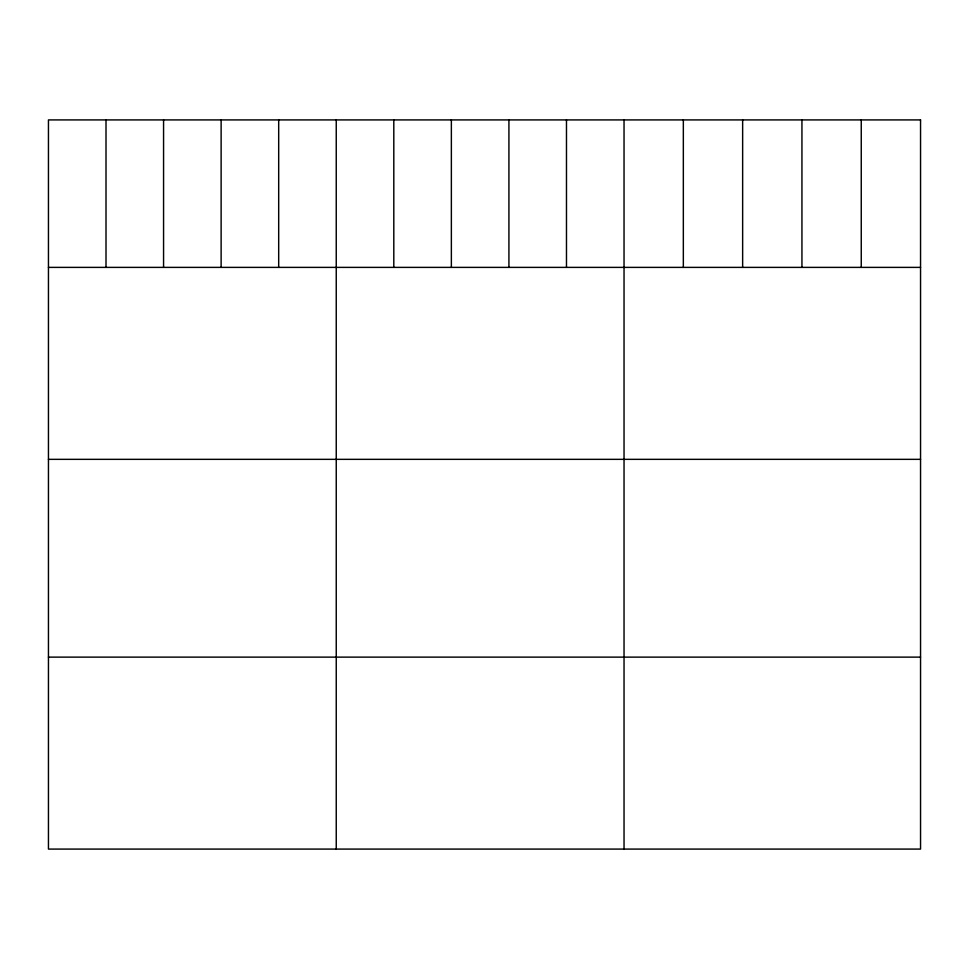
<?xml version="1.0" encoding="UTF-8"?>
<svg xmlns="http://www.w3.org/2000/svg" width="969" height="969" viewBox="0 0 969 969"><rect width="100%" height="100%" fill="white"/><g stroke="black" fill="none" stroke-linecap="round" stroke-linejoin="round"><path stroke-width="1.45" d="M48.45 267.383L920.55 267.383M48.45 459.342L920.55 459.342M48.45 657.127L920.55 657.127M861.247 119.914L861.247 267.383M801.944 119.914L801.944 267.383M742.642 119.914L742.642 267.383M683.339 119.914L683.339 267.383M624.036 119.914L624.036 849.086M566.477 119.914L566.477 267.383M508.919 119.914L508.919 267.383M451.36 119.914L451.36 267.383M393.802 119.914L393.802 267.383M336.243 119.914L336.243 849.086M278.684 119.914L278.684 267.383M221.126 119.914L221.126 267.383M163.567 119.914L163.567 267.383M106.009 119.914L106.009 267.383M920.55 119.914L48.45 119.914L48.45 849.086L920.55 849.086L920.55 119.914"/></g></svg>
